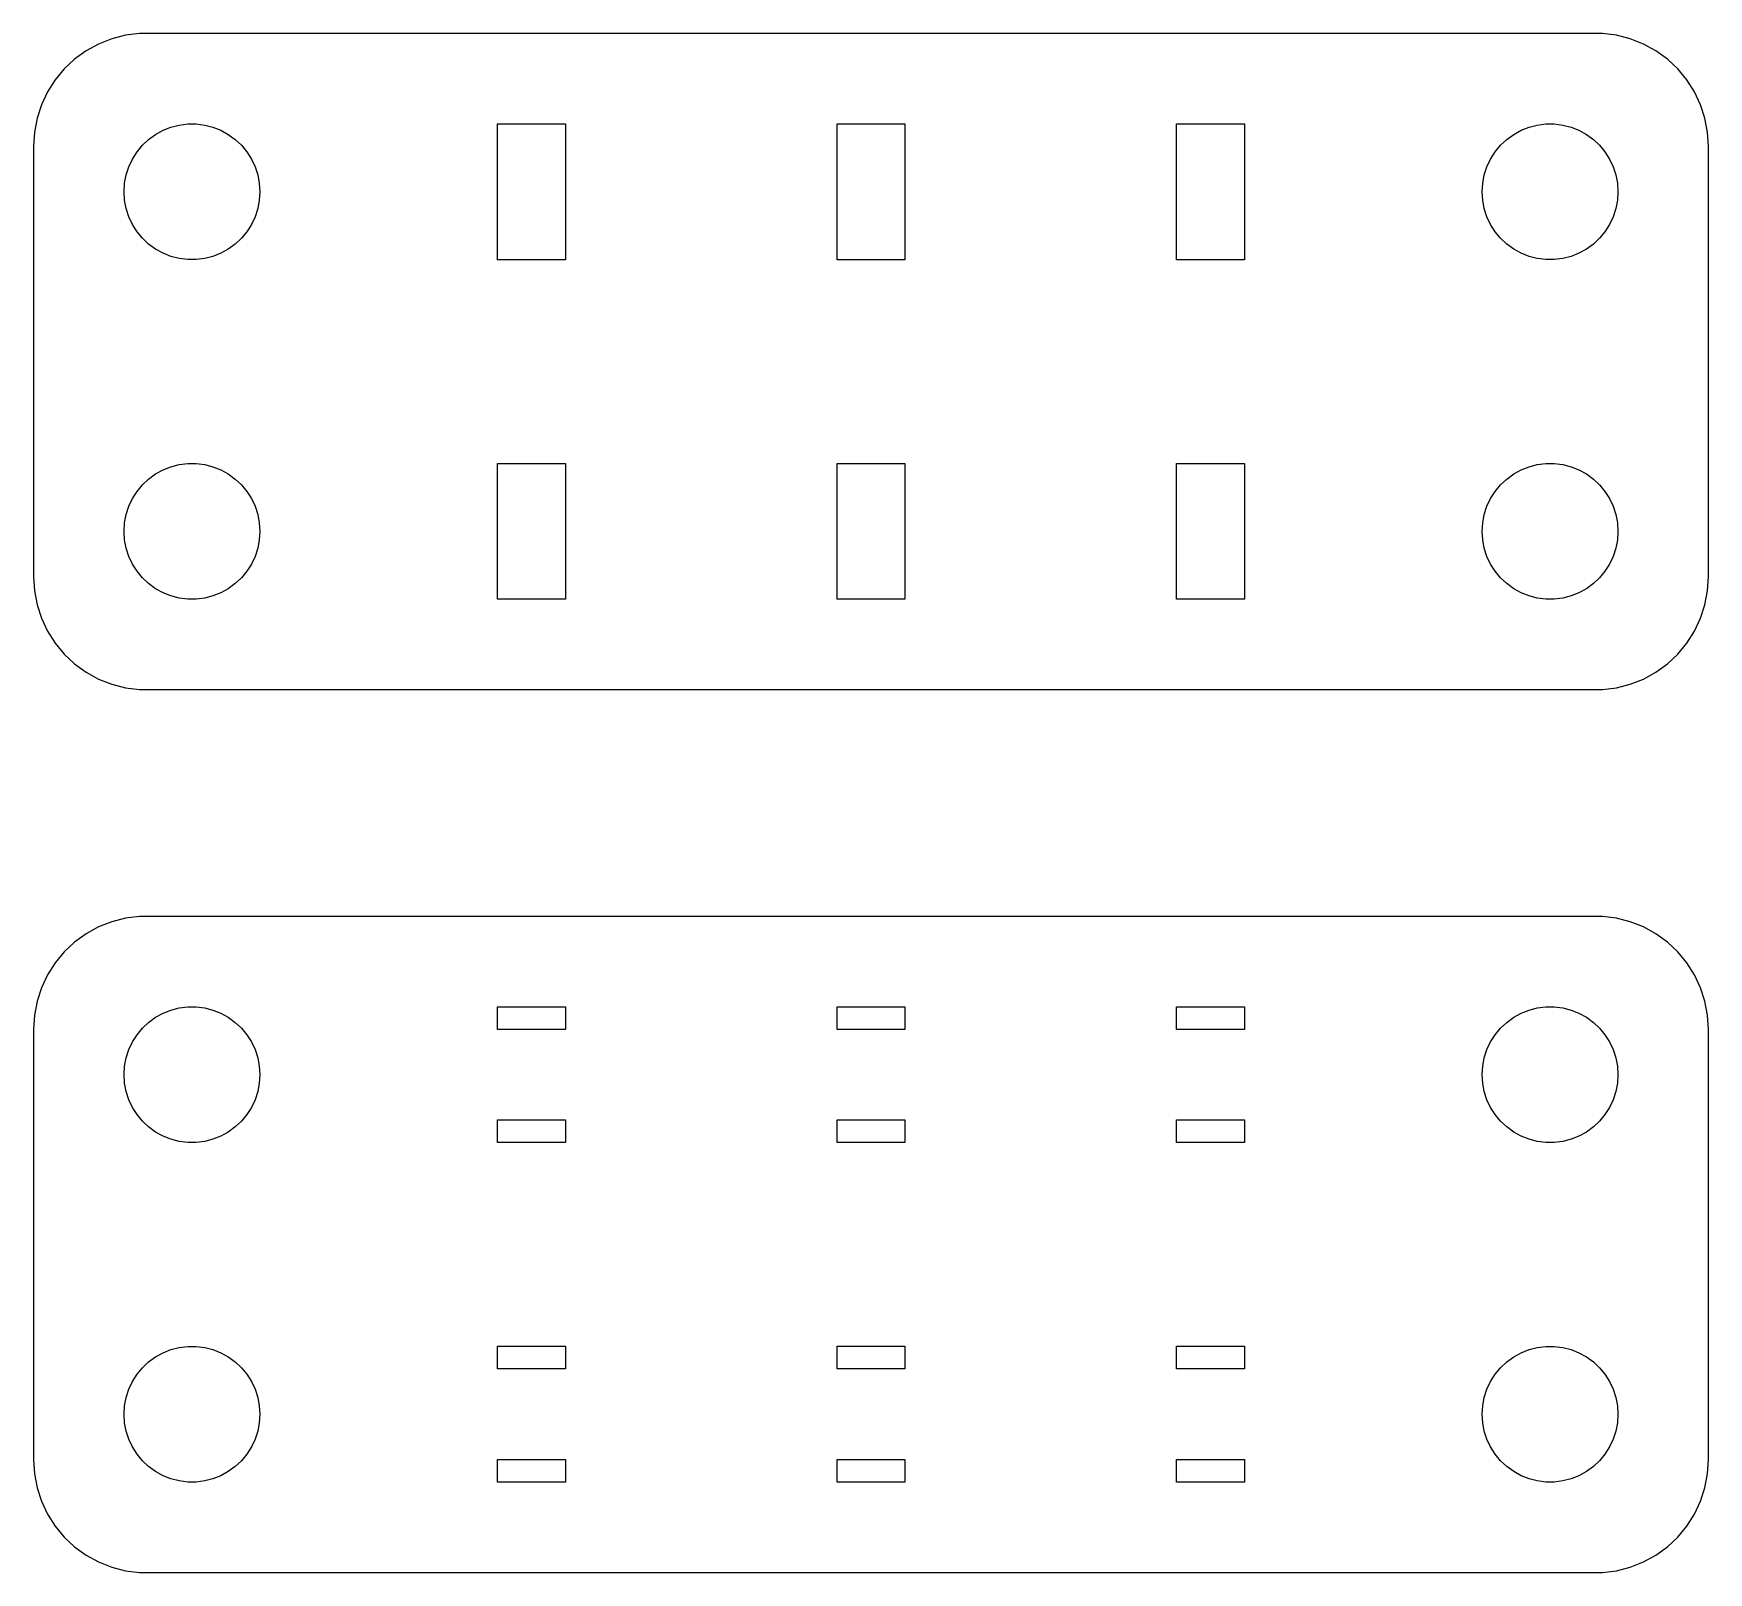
# Model space of a CAD drawing. Header units: metres. Extents: x -37 to 37, y -14.5 to 53.5.
import ezdxf

# ---------------------------------------------------------------- set-up
doc = ezdxf.new("R2010")
doc.units = ezdxf.units.M

msp = doc.modelspace()

# ---------------------------------------------------------------- linework, layer by layer
for p, q in [((-32.9369, 53.4114), (-33.5451, 53.2553)), ((-32.3139, 53.4901), (-32.9369, 53.4114)), ((32.3139, 53.4901), (-32.3139, 53.4901)), ((32.9369, 53.4114), (32.3139, 53.4901)), ((33.5451, 53.2553), (32.9369, 53.4114)), ((-34.6791, 52.7216), (-35.1871, 52.3526)), ((-34.1289, 53.0241), (-34.6791, 52.7216)), ((-33.5451, 53.2553), (-34.1289, 53.0241)), ((34.1289, 53.0241), (33.5451, 53.2553)), ((34.6791, 52.7216), (34.1289, 53.0241)), ((35.1871, 52.3526), (34.6791, 52.7216)), ((-35.6448, 51.9227), (-36.0451, 51.4389)), ((-35.1871, 52.3526), (-35.6448, 51.9227)), ((35.6448, 51.9227), (35.1871, 52.3526)), ((36.0451, 51.4389), (35.6448, 51.9227)), ((-36.0451, 51.4389), (-36.3815, 50.9088)), ((36.3815, 50.9088), (36.0451, 51.4389)), ((-36.6489, 50.3406), (-36.8429, 49.7434)), ((-36.3815, 50.9088), (-36.6489, 50.3406)), ((36.6489, 50.3406), (36.3815, 50.9088)), ((36.8429, 49.7434), (36.6489, 50.3406)), ((-36.8429, 49.7434), (-36.9606, 49.1267)), ((36.9606, 49.1267), (36.8429, 49.7434)), ((-36.9606, 49.1267), (-37, 48.5)), ((-31.9123, 48.8115), (-31.6075, 49.033)), ((-31.6075, 49.033), (-31.2773, 49.2145)), ((-31.2773, 49.2145), (-30.927, 49.3532)), ((-30.927, 49.3532), (-30.5621, 49.4469)), ((-30.5621, 49.4469), (-30.1884, 49.4941)), ((-30.1884, 49.4941), (-29.8116, 49.4941)), ((-29.8116, 49.4941), (-29.4379, 49.4469)), ((-29.4379, 49.4469), (-29.0729, 49.3532)), ((-29.0729, 49.3532), (-28.7227, 49.2145)), ((-28.7227, 49.2145), (-28.3925, 49.033)), ((-28.3925, 49.033), (-28.0877, 48.8115)), ((-16.5, 43.5), (-16.5, 49.5)), ((-16.5, 49.5), (-13.5, 49.5)), ((-13.5, 49.5), (-13.5, 43.5)), ((-1.5, 43.5), (-1.5, 49.5)), ((-1.5, 49.5), (1.5, 49.5)), ((1.5, 49.5), (1.5, 43.5)), ((13.5, 43.5), (13.5, 49.5)), ((13.5, 49.5), (16.5, 49.5)), ((16.5, 49.5), (16.5, 43.5)), ((28.0877, 48.8115), (28.3925, 49.033)), ((28.3925, 49.033), (28.7227, 49.2145)), ((28.7227, 49.2145), (29.0729, 49.3532)), ((29.0729, 49.3532), (29.4379, 49.4469)), ((29.4379, 49.4469), (29.8116, 49.4941)), ((29.8116, 49.4941), (30.1884, 49.4941)), ((30.1884, 49.4941), (30.5621, 49.4469)), ((30.5621, 49.4469), (30.927, 49.3532)), ((30.927, 49.3532), (31.2773, 49.2145)), ((31.2773, 49.2145), (31.6075, 49.033)), ((31.6075, 49.033), (31.9123, 48.8115)), ((37, 48.5), (36.9606, 49.1267)), ((-37, 48.5), (-37, 29.5)), ((-32.6289, 47.9453), (-32.427, 48.2634)), ((-32.427, 48.2634), (-32.1869, 48.5536)), ((-32.1869, 48.5536), (-31.9123, 48.8115)), ((-28.0877, 48.8115), (-27.8131, 48.5536)), ((-27.8131, 48.5536), (-27.5729, 48.2634)), ((-27.5729, 48.2634), (-27.3711, 47.9453)), ((27.3711, 47.9453), (27.5729, 48.2634)), ((27.5729, 48.2634), (27.8131, 48.5536)), ((27.8131, 48.5536), (28.0877, 48.8115)), ((31.9123, 48.8115), (32.1869, 48.5536)), ((32.1869, 48.5536), (32.427, 48.2634)), ((32.427, 48.2634), (32.6289, 47.9453)), ((37, 29.5), (37, 48.5)), ((-32.9057, 47.2461), (-32.7893, 47.6044)), ((-32.7893, 47.6044), (-32.6289, 47.9453)), ((-27.3711, 47.9453), (-27.2107, 47.6044)), ((-27.2107, 47.6044), (-27.0942, 47.2461)), ((27.0942, 47.2461), (27.2107, 47.6044)), ((27.2107, 47.6044), (27.3711, 47.9453)), ((32.6289, 47.9453), (32.7893, 47.6044)), ((32.7893, 47.6044), (32.9057, 47.2461)), ((-33, 46.5), (-32.9763, 46.876)), ((-32.9763, 46.876), (-32.9057, 47.2461)), ((-27.0942, 47.2461), (-27.0237, 46.876)), ((-27.0237, 46.876), (-27, 46.5)), ((27, 46.5), (27.0237, 46.876)), ((27.0237, 46.876), (27.0942, 47.2461)), ((32.9057, 47.2461), (32.9763, 46.876)), ((32.9763, 46.876), (33, 46.5)), ((-32.9763, 46.124), (-33, 46.5)), ((-32.9057, 45.7539), (-32.9763, 46.124)), ((-27.0237, 46.124), (-27.0942, 45.7539)), ((-27, 46.5), (-27.0237, 46.124)), ((27.0237, 46.124), (27, 46.5)), ((27.0942, 45.7539), (27.0237, 46.124)), ((32.9763, 46.124), (32.9057, 45.7539)), ((33, 46.5), (32.9763, 46.124)), ((-32.7893, 45.3956), (-32.9057, 45.7539)), ((-32.6289, 45.0547), (-32.7893, 45.3956)), ((-27.2107, 45.3956), (-27.3711, 45.0547)), ((-27.0942, 45.7539), (-27.2107, 45.3956)), ((27.2107, 45.3956), (27.0942, 45.7539)), ((27.3711, 45.0547), (27.2107, 45.3956)), ((32.7893, 45.3956), (32.6289, 45.0547)), ((32.9057, 45.7539), (32.7893, 45.3956)), ((-32.427, 44.7366), (-32.6289, 45.0547)), ((-32.1869, 44.4464), (-32.427, 44.7366)), ((-31.9123, 44.1884), (-32.1869, 44.4464)), ((-27.8131, 44.4464), (-28.0877, 44.1884)), ((-27.5729, 44.7366), (-27.8131, 44.4464)), ((-27.3711, 45.0547), (-27.5729, 44.7366)), ((27.5729, 44.7366), (27.3711, 45.0547)), ((27.8131, 44.4464), (27.5729, 44.7366)), ((28.0877, 44.1884), (27.8131, 44.4464)), ((32.1869, 44.4464), (31.9123, 44.1884)), ((32.427, 44.7366), (32.1869, 44.4464)), ((32.6289, 45.0547), (32.427, 44.7366)), ((-31.6075, 43.967), (-31.9123, 44.1884)), ((-31.2773, 43.7855), (-31.6075, 43.967)), ((-30.927, 43.6468), (-31.2773, 43.7855)), ((-28.7227, 43.7855), (-29.0729, 43.6468)), ((-28.3925, 43.967), (-28.7227, 43.7855)), ((-28.0877, 44.1884), (-28.3925, 43.967)), ((28.3925, 43.967), (28.0877, 44.1884)), ((28.7227, 43.7855), (28.3925, 43.967)), ((29.0729, 43.6468), (28.7227, 43.7855)), ((31.2773, 43.7855), (30.927, 43.6468)), ((31.6075, 43.967), (31.2773, 43.7855)), ((31.9123, 44.1884), (31.6075, 43.967)), ((-30.5621, 43.5531), (-30.927, 43.6468)), ((-30.1884, 43.5059), (-30.5621, 43.5531)), ((-29.8116, 43.5059), (-30.1884, 43.5059)), ((-29.4379, 43.5531), (-29.8116, 43.5059)), ((-29.0729, 43.6468), (-29.4379, 43.5531)), ((-13.5, 43.5), (-16.5, 43.5)), ((1.5, 43.5), (-1.5, 43.5)), ((16.5, 43.5), (13.5, 43.5)), ((29.4379, 43.5531), (29.0729, 43.6468)), ((29.8116, 43.5059), (29.4379, 43.5531)), ((30.1884, 43.5059), (29.8116, 43.5059)), ((30.5621, 43.5531), (30.1884, 43.5059)), ((30.927, 43.6468), (30.5621, 43.5531)), ((-31.6075, 34.033), (-31.2773, 34.2145)), ((-31.2773, 34.2145), (-30.927, 34.3532)), ((-30.927, 34.3532), (-30.5621, 34.4469)), ((-30.5621, 34.4469), (-30.1884, 34.4941)), ((-30.1884, 34.4941), (-29.8116, 34.4941)), ((-29.8116, 34.4941), (-29.4379, 34.4469)), ((-29.4379, 34.4469), (-29.0729, 34.3532)), ((-29.0729, 34.3532), (-28.7227, 34.2145)), ((-28.7227, 34.2145), (-28.3925, 34.033)), ((-16.5, 28.5), (-16.5, 34.5)), ((-16.5, 34.5), (-13.5, 34.5)), ((-13.5, 34.5), (-13.5, 28.5)), ((-1.5, 28.5), (-1.5, 34.5)), ((-1.5, 34.5), (1.5, 34.5)), ((1.5, 34.5), (1.5, 28.5)), ((13.5, 28.5), (13.5, 34.5)), ((13.5, 34.5), (16.5, 34.5)), ((16.5, 34.5), (16.5, 28.5)), ((28.3925, 34.033), (28.7227, 34.2145)), ((28.7227, 34.2145), (29.0729, 34.3532)), ((29.0729, 34.3532), (29.4379, 34.4469)), ((29.4379, 34.4469), (29.8116, 34.4941)), ((29.8116, 34.4941), (30.1884, 34.4941)), ((30.1884, 34.4941), (30.5621, 34.4469)), ((30.5621, 34.4469), (30.927, 34.3532)), ((30.927, 34.3532), (31.2773, 34.2145)), ((31.2773, 34.2145), (31.6075, 34.033)), ((-32.427, 33.2634), (-32.1869, 33.5536)), ((-32.1869, 33.5536), (-31.9123, 33.8116)), ((-31.9123, 33.8116), (-31.6075, 34.033)), ((-28.3925, 34.033), (-28.0877, 33.8116)), ((-28.0877, 33.8116), (-27.8131, 33.5536)), ((-27.8131, 33.5536), (-27.5729, 33.2634)), ((27.5729, 33.2634), (27.8131, 33.5536)), ((27.8131, 33.5536), (28.0877, 33.8116)), ((28.0877, 33.8116), (28.3925, 34.033)), ((31.6075, 34.033), (31.9123, 33.8116)), ((31.9123, 33.8116), (32.1869, 33.5536)), ((32.1869, 33.5536), (32.427, 33.2634)), ((-32.9057, 32.2461), (-32.7893, 32.6044)), ((-32.7893, 32.6044), (-32.6289, 32.9453)), ((-32.6289, 32.9453), (-32.427, 33.2634)), ((-27.5729, 33.2634), (-27.3711, 32.9453)), ((-27.3711, 32.9453), (-27.2107, 32.6044)), ((-27.2107, 32.6044), (-27.0942, 32.2461)), ((27.0942, 32.2461), (27.2107, 32.6044)), ((27.2107, 32.6044), (27.3711, 32.9453)), ((27.3711, 32.9453), (27.5729, 33.2634)), ((32.427, 33.2634), (32.6289, 32.9453)), ((32.6289, 32.9453), (32.7893, 32.6044)), ((32.7893, 32.6044), (32.9057, 32.2461)), ((-33, 31.5), (-32.9763, 31.876)), ((-32.9763, 31.876), (-32.9057, 32.2461)), ((-27.0942, 32.2461), (-27.0237, 31.876)), ((-27.0237, 31.876), (-27, 31.5)), ((27, 31.5), (27.0237, 31.876)), ((27.0237, 31.876), (27.0942, 32.2461)), ((32.9057, 32.2461), (32.9763, 31.876)), ((32.9763, 31.876), (33, 31.5)), ((-32.9763, 31.124), (-33, 31.5)), ((-32.9057, 30.7539), (-32.9763, 31.124)), ((-27.0237, 31.124), (-27.0942, 30.7539)), ((-27, 31.5), (-27.0237, 31.124)), ((27.0237, 31.124), (27, 31.5)), ((27.0942, 30.7539), (27.0237, 31.124)), ((32.9763, 31.124), (32.9057, 30.7539)), ((33, 31.5), (32.9763, 31.124)), ((-32.7893, 30.3956), (-32.9057, 30.7539)), ((-32.6289, 30.0547), (-32.7893, 30.3956)), ((-27.2107, 30.3956), (-27.3711, 30.0547)), ((-27.0942, 30.7539), (-27.2107, 30.3956)), ((27.2107, 30.3956), (27.0942, 30.7539)), ((27.3711, 30.0547), (27.2107, 30.3956)), ((32.7893, 30.3956), (32.6289, 30.0547)), ((32.9057, 30.7539), (32.7893, 30.3956)), ((-32.427, 29.7366), (-32.6289, 30.0547)), ((-32.1869, 29.4464), (-32.427, 29.7366)), ((-27.5729, 29.7366), (-27.8131, 29.4464)), ((-27.3711, 30.0547), (-27.5729, 29.7366)), ((27.5729, 29.7366), (27.3711, 30.0547)), ((27.8131, 29.4464), (27.5729, 29.7366)), ((32.427, 29.7366), (32.1869, 29.4464)), ((32.6289, 30.0547), (32.427, 29.7366)), ((-37, 29.5), (-36.9606, 28.8733)), ((-36.9606, 28.8733), (-36.8429, 28.2566)), ((-31.9123, 29.1885), (-32.1869, 29.4464)), ((-31.6075, 28.967), (-31.9123, 29.1885)), ((-31.2773, 28.7855), (-31.6075, 28.967)), ((-28.3925, 28.967), (-28.7227, 28.7855)), ((-28.0877, 29.1885), (-28.3925, 28.967)), ((-27.8131, 29.4464), (-28.0877, 29.1885)), ((28.0877, 29.1885), (27.8131, 29.4464)), ((28.3925, 28.967), (28.0877, 29.1885)), ((28.7227, 28.7855), (28.3925, 28.967)), ((31.6075, 28.967), (31.2773, 28.7855)), ((31.9123, 29.1885), (31.6075, 28.967)), ((32.1869, 29.4464), (31.9123, 29.1885)), ((36.8429, 28.2566), (36.9606, 28.8733)), ((36.9606, 28.8733), (37, 29.5)), ((-36.8429, 28.2566), (-36.6489, 27.6594)), ((-30.927, 28.6468), (-31.2773, 28.7855)), ((-30.5621, 28.5531), (-30.927, 28.6468)), ((-30.1884, 28.5059), (-30.5621, 28.5531)), ((-29.8116, 28.5059), (-30.1884, 28.5059)), ((-29.4379, 28.5531), (-29.8116, 28.5059)), ((-29.0729, 28.6468), (-29.4379, 28.5531)), ((-28.7227, 28.7855), (-29.0729, 28.6468)), ((-13.5, 28.5), (-16.5, 28.5)), ((1.5, 28.5), (-1.5, 28.5)), ((16.5, 28.5), (13.5, 28.5)), ((29.0729, 28.6468), (28.7227, 28.7855)), ((29.4379, 28.5531), (29.0729, 28.6468)), ((29.8116, 28.5059), (29.4379, 28.5531)), ((30.1884, 28.5059), (29.8116, 28.5059)), ((30.5621, 28.5531), (30.1884, 28.5059)), ((30.927, 28.6468), (30.5621, 28.5531)), ((31.2773, 28.7855), (30.927, 28.6468)), ((36.6489, 27.6594), (36.8429, 28.2566)), ((-36.6489, 27.6594), (-36.3815, 27.0912)), ((36.3815, 27.0912), (36.6489, 27.6594)), ((-36.3815, 27.0912), (-36.0451, 26.5611)), ((36.0451, 26.5611), (36.3815, 27.0912)), ((-36.0451, 26.5611), (-35.6448, 26.0773)), ((-35.6448, 26.0773), (-35.1871, 25.6474)), ((35.1871, 25.6474), (35.6448, 26.0773)), ((35.6448, 26.0773), (36.0451, 26.5611)), ((-35.1871, 25.6474), (-34.6791, 25.2784)), ((-34.6791, 25.2784), (-34.1289, 24.9759)), ((34.1289, 24.9759), (34.6791, 25.2784)), ((34.6791, 25.2784), (35.1871, 25.6474)), ((-34.1289, 24.9759), (-33.5451, 24.7447)), ((-33.5451, 24.7447), (-32.9369, 24.5886)), ((-32.9369, 24.5886), (-32.3139, 24.5099)), ((-32.3139, 24.5099), (32.3139, 24.5099)), ((32.3139, 24.5099), (32.9369, 24.5886)), ((32.9369, 24.5886), (33.5451, 24.7447)), ((33.5451, 24.7447), (34.1289, 24.9759)), ((-33.5451, 14.2553), (-34.1289, 14.0241)), ((-32.9369, 14.4114), (-33.5451, 14.2553)), ((-32.3139, 14.4901), (-32.9369, 14.4114)), ((32.3139, 14.4901), (-32.3139, 14.4901)), ((32.9369, 14.4114), (32.3139, 14.4901)), ((33.5451, 14.2553), (32.9369, 14.4114)), ((34.1289, 14.0241), (33.5451, 14.2553)), ((-35.1871, 13.3526), (-35.6448, 12.9227)), ((-34.6791, 13.7216), (-35.1871, 13.3526)), ((-34.1289, 14.0241), (-34.6791, 13.7216)), ((34.6791, 13.7216), (34.1289, 14.0241)), ((35.1871, 13.3526), (34.6791, 13.7216)), ((35.6448, 12.9227), (35.1871, 13.3526)), ((-35.6448, 12.9227), (-36.0451, 12.4389)), ((36.0451, 12.4389), (35.6448, 12.9227)), ((-36.3815, 11.9088), (-36.6489, 11.3406)), ((-36.0451, 12.4389), (-36.3815, 11.9088)), ((36.3815, 11.9088), (36.0451, 12.4389)), ((36.6489, 11.3406), (36.3815, 11.9088)), ((-36.6489, 11.3406), (-36.8429, 10.7434)), ((36.8429, 10.7434), (36.6489, 11.3406)), ((-36.8429, 10.7434), (-36.9606, 10.1267)), ((-30.927, 10.3532), (-30.5621, 10.4469)), ((-30.5621, 10.4469), (-30.1884, 10.4941)), ((-30.1884, 10.4941), (-29.8116, 10.4941)), ((-29.8116, 10.4941), (-29.4379, 10.4469)), ((-29.4379, 10.4469), (-29.0729, 10.3532)), ((-16.5, 9.5), (-16.5, 10.5)), ((-16.5, 10.5), (-13.5, 10.5)), ((-13.5, 10.5), (-13.5, 9.5)), ((-1.5, 9.5), (-1.5, 10.5)), ((-1.5, 10.5), (1.5, 10.5)), ((1.5, 10.5), (1.5, 9.5)), ((13.5, 9.5), (13.5, 10.5)), ((13.5, 10.5), (16.5, 10.5)), ((16.5, 10.5), (16.5, 9.5)), ((29.0729, 10.3532), (29.4379, 10.4469)), ((29.4379, 10.4469), (29.8116, 10.4941)), ((29.8116, 10.4941), (30.1884, 10.4941)), ((30.1884, 10.4941), (30.5621, 10.4469)), ((30.5621, 10.4469), (30.927, 10.3532)), ((36.9606, 10.1267), (36.8429, 10.7434)), ((-36.9606, 10.1267), (-37, 9.5)), ((-32.1869, 9.55363), (-31.9123, 9.81154)), ((-31.9123, 9.81154), (-31.6075, 10.033)), ((-31.6075, 10.033), (-31.2773, 10.2145)), ((-31.2773, 10.2145), (-30.927, 10.3532)), ((-29.0729, 10.3532), (-28.7227, 10.2145)), ((-28.7227, 10.2145), (-28.3925, 10.033)), ((-28.3925, 10.033), (-28.0877, 9.81154)), ((-28.0877, 9.81154), (-27.8131, 9.55363)), ((27.8131, 9.55363), (28.0877, 9.81154)), ((28.0877, 9.81154), (28.3925, 10.033)), ((28.3925, 10.033), (28.7227, 10.2145)), ((28.7227, 10.2145), (29.0729, 10.3532)), ((30.927, 10.3532), (31.2773, 10.2145)), ((31.2773, 10.2145), (31.6075, 10.033)), ((31.6075, 10.033), (31.9123, 9.81154)), ((31.9123, 9.81154), (32.1869, 9.55363)), ((37, 9.5), (36.9606, 10.1267)), ((-37, 9.5), (-37, -9.5)), ((-32.7893, 8.60437), (-32.6289, 8.94525)), ((-32.6289, 8.94525), (-32.427, 9.26335)), ((-32.427, 9.26335), (-32.1869, 9.55363)), ((-27.8131, 9.55363), (-27.5729, 9.26335)), ((-27.5729, 9.26335), (-27.3711, 8.94525)), ((-27.3711, 8.94525), (-27.2107, 8.60437)), ((-13.5, 9.5), (-16.5, 9.5)), ((1.5, 9.5), (-1.5, 9.5)), ((16.5, 9.5), (13.5, 9.5)), ((27.2107, 8.60437), (27.3711, 8.94525)), ((27.3711, 8.94525), (27.5729, 9.26335)), ((27.5729, 9.26335), (27.8131, 9.55363)), ((32.1869, 9.55363), (32.427, 9.26335)), ((32.427, 9.26335), (32.6289, 8.94525)), ((32.6289, 8.94525), (32.7893, 8.60437)), ((37, -9.5), (37, 9.5)), ((-32.9763, 7.87599), (-32.9057, 8.24606)), ((-32.9057, 8.24606), (-32.7893, 8.60437)), ((-27.2107, 8.60437), (-27.0942, 8.24606)), ((-27.0942, 8.24606), (-27.0237, 7.87599)), ((27.0237, 7.87599), (27.0942, 8.24606)), ((27.0942, 8.24606), (27.2107, 8.60437)), ((32.7893, 8.60437), (32.9057, 8.24606)), ((32.9057, 8.24606), (32.9763, 7.87599)), ((-33, 7.5), (-32.9763, 7.87599)), ((-32.9763, 7.12399), (-33, 7.5)), ((-27.0237, 7.87599), (-27, 7.5)), ((-27, 7.5), (-27.0237, 7.12399)), ((27, 7.5), (27.0237, 7.87599)), ((27.0237, 7.12399), (27, 7.5)), ((32.9763, 7.87599), (33, 7.5)), ((33, 7.5), (32.9763, 7.12399)), ((-32.9057, 6.75392), (-32.9763, 7.12399)), ((-32.7893, 6.39561), (-32.9057, 6.75392)), ((-27.0942, 6.75392), (-27.2107, 6.39561)), ((-27.0237, 7.12399), (-27.0942, 6.75392)), ((27.0942, 6.75392), (27.0237, 7.12399)), ((27.2107, 6.39561), (27.0942, 6.75392)), ((32.9057, 6.75392), (32.7893, 6.39561)), ((32.9763, 7.12399), (32.9057, 6.75392)), ((-32.6289, 6.05473), (-32.7893, 6.39561)), ((-32.427, 5.73663), (-32.6289, 6.05473)), ((-27.3711, 6.05473), (-27.5729, 5.73663)), ((-27.2107, 6.39561), (-27.3711, 6.05473)), ((27.3711, 6.05473), (27.2107, 6.39561)), ((27.5729, 5.73663), (27.3711, 6.05473)), ((32.6289, 6.05473), (32.427, 5.73663)), ((32.7893, 6.39561), (32.6289, 6.05473)), ((-32.1869, 5.44635), (-32.427, 5.73663)), ((-31.9123, 5.18845), (-32.1869, 5.44635)), ((-31.6075, 4.96701), (-31.9123, 5.18845)), ((-28.0877, 5.18845), (-28.3925, 4.96701)), ((-27.8131, 5.44635), (-28.0877, 5.18845)), ((-27.5729, 5.73663), (-27.8131, 5.44635)), ((-16.5, 4.5), (-16.5, 5.5)), ((-16.5, 5.5), (-13.5, 5.5)), ((-13.5, 5.5), (-13.5, 4.5)), ((-1.5, 4.5), (-1.5, 5.5)), ((-1.5, 5.5), (1.5, 5.5)), ((1.5, 5.5), (1.5, 4.5)), ((13.5, 4.5), (13.5, 5.5)), ((13.5, 5.5), (16.5, 5.5)), ((16.5, 5.5), (16.5, 4.5)), ((27.8131, 5.44635), (27.5729, 5.73663)), ((28.0877, 5.18845), (27.8131, 5.44635)), ((28.3925, 4.96701), (28.0877, 5.18845)), ((31.9123, 5.18845), (31.6075, 4.96701)), ((32.1869, 5.44635), (31.9123, 5.18845)), ((32.427, 5.73663), (32.1869, 5.44635)), ((-31.2773, 4.78551), (-31.6075, 4.96701)), ((-30.927, 4.64682), (-31.2773, 4.78551)), ((-30.5621, 4.55313), (-30.927, 4.64682)), ((-30.1884, 4.50591), (-30.5621, 4.55313)), ((-29.8116, 4.50591), (-30.1884, 4.50591)), ((-29.4379, 4.55313), (-29.8116, 4.50591)), ((-29.0729, 4.64682), (-29.4379, 4.55313)), ((-28.7227, 4.78551), (-29.0729, 4.64682)), ((-28.3925, 4.96701), (-28.7227, 4.78551)), ((-13.5, 4.5), (-16.5, 4.5)), ((1.5, 4.5), (-1.5, 4.5)), ((16.5, 4.5), (13.5, 4.5)), ((28.7227, 4.78551), (28.3925, 4.96701)), ((29.0729, 4.64682), (28.7227, 4.78551)), ((29.4379, 4.55313), (29.0729, 4.64682)), ((29.8116, 4.50591), (29.4379, 4.55313)), ((30.1884, 4.50591), (29.8116, 4.50591)), ((30.5621, 4.55313), (30.1884, 4.50591)), ((30.927, 4.64682), (30.5621, 4.55313)), ((31.2773, 4.78551), (30.927, 4.64682)), ((31.6075, 4.96701), (31.2773, 4.78551)), ((-31.9123, -5.18845), (-31.6075, -4.96701)), ((-31.6075, -4.96701), (-31.2773, -4.78551)), ((-31.2773, -4.78551), (-30.927, -4.64682)), ((-30.927, -4.64682), (-30.5621, -4.55313)), ((-30.5621, -4.55313), (-30.1884, -4.50591)), ((-30.1884, -4.50591), (-29.8116, -4.50591)), ((-29.8116, -4.50591), (-29.4379, -4.55313)), ((-29.4379, -4.55313), (-29.0729, -4.64682)), ((-29.0729, -4.64682), (-28.7227, -4.78551)), ((-28.7227, -4.78551), (-28.3925, -4.96701)), ((-28.3925, -4.96701), (-28.0877, -5.18845)), ((-16.5, -5.5), (-16.5, -4.5)), ((-16.5, -4.5), (-13.5, -4.5)), ((-13.5, -4.5), (-13.5, -5.5)), ((-1.5, -5.5), (-1.5, -4.5)), ((-1.5, -4.5), (1.5, -4.5)), ((1.5, -4.5), (1.5, -5.5)), ((13.5, -5.5), (13.5, -4.5)), ((13.5, -4.5), (16.5, -4.5)), ((16.5, -4.5), (16.5, -5.5)), ((28.0877, -5.18845), (28.3925, -4.96701)), ((28.3925, -4.96701), (28.7227, -4.78551)), ((28.7227, -4.78551), (29.0729, -4.64682)), ((29.0729, -4.64682), (29.4379, -4.55313)), ((29.4379, -4.55313), (29.8116, -4.50591)), ((29.8116, -4.50591), (30.1884, -4.50591)), ((30.1884, -4.50591), (30.5621, -4.55313)), ((30.5621, -4.55313), (30.927, -4.64682)), ((30.927, -4.64682), (31.2773, -4.78551)), ((31.2773, -4.78551), (31.6075, -4.96701)), ((31.6075, -4.96701), (31.9123, -5.18845)), ((-32.6289, -6.05473), (-32.427, -5.73663)), ((-32.427, -5.73663), (-32.1869, -5.44635)), ((-32.1869, -5.44635), (-31.9123, -5.18845)), ((-28.0877, -5.18845), (-27.8131, -5.44635)), ((-27.8131, -5.44635), (-27.5729, -5.73663)), ((-27.5729, -5.73663), (-27.3711, -6.05473)), ((-13.5, -5.5), (-16.5, -5.5)), ((1.5, -5.5), (-1.5, -5.5)), ((16.5, -5.5), (13.5, -5.5)), ((27.3711, -6.05473), (27.5729, -5.73663)), ((27.5729, -5.73663), (27.8131, -5.44635)), ((27.8131, -5.44635), (28.0877, -5.18845)), ((31.9123, -5.18845), (32.1869, -5.44635)), ((32.1869, -5.44635), (32.427, -5.73663)), ((32.427, -5.73663), (32.6289, -6.05473)), ((-32.9057, -6.75392), (-32.7893, -6.39561)), ((-32.7893, -6.39561), (-32.6289, -6.05473)), ((-27.3711, -6.05473), (-27.2107, -6.39561)), ((-27.2107, -6.39561), (-27.0942, -6.75392)), ((27.0942, -6.75392), (27.2107, -6.39561)), ((27.2107, -6.39561), (27.3711, -6.05473)), ((32.6289, -6.05473), (32.7893, -6.39561)), ((32.7893, -6.39561), (32.9057, -6.75392)), ((-33, -7.5), (-32.9763, -7.12399)), ((-32.9763, -7.12399), (-32.9057, -6.75392)), ((-27.0942, -6.75392), (-27.0237, -7.12399)), ((-27.0237, -7.12399), (-27, -7.5)), ((27, -7.5), (27.0237, -7.12399)), ((27.0237, -7.12399), (27.0942, -6.75392)), ((32.9057, -6.75392), (32.9763, -7.12399)), ((32.9763, -7.12399), (33, -7.5)), ((-32.9763, -7.87599), (-33, -7.5)), ((-32.9057, -8.24606), (-32.9763, -7.87599)), ((-27.0237, -7.87599), (-27.0942, -8.24606)), ((-27, -7.5), (-27.0237, -7.87599)), ((27.0237, -7.87599), (27, -7.5)), ((27.0942, -8.24606), (27.0237, -7.87599)), ((32.9763, -7.87599), (32.9057, -8.24606)), ((33, -7.5), (32.9763, -7.87599)), ((-32.7893, -8.60437), (-32.9057, -8.24606)), ((-32.6289, -8.94525), (-32.7893, -8.60437)), ((-27.2107, -8.60437), (-27.3711, -8.94525)), ((-27.0942, -8.24606), (-27.2107, -8.60437)), ((27.2107, -8.60437), (27.0942, -8.24606)), ((27.3711, -8.94525), (27.2107, -8.60437)), ((32.7893, -8.60437), (32.6289, -8.94525)), ((32.9057, -8.24606), (32.7893, -8.60437)), ((-37, -9.5), (-36.9606, -10.1267)), ((-32.427, -9.26335), (-32.6289, -8.94525)), ((-32.1869, -9.55363), (-32.427, -9.26335)), ((-31.9123, -9.81154), (-32.1869, -9.55363)), ((-27.8131, -9.55363), (-28.0877, -9.81154)), ((-27.5729, -9.26335), (-27.8131, -9.55363)), ((-27.3711, -8.94525), (-27.5729, -9.26335)), ((-16.5, -10.5), (-16.5, -9.5)), ((-16.5, -9.5), (-13.5, -9.5)), ((-13.5, -9.5), (-13.5, -10.5)), ((-1.5, -10.5), (-1.5, -9.5)), ((-1.5, -9.5), (1.5, -9.5)), ((1.5, -9.5), (1.5, -10.5)), ((13.5, -10.5), (13.5, -9.5)), ((13.5, -9.5), (16.5, -9.5)), ((16.5, -9.5), (16.5, -10.5)), ((27.5729, -9.26335), (27.3711, -8.94525)), ((27.8131, -9.55363), (27.5729, -9.26335)), ((28.0877, -9.81154), (27.8131, -9.55363)), ((32.1869, -9.55363), (31.9123, -9.81154)), ((32.427, -9.26335), (32.1869, -9.55363)), ((32.6289, -8.94525), (32.427, -9.26335)), ((36.9606, -10.1267), (37, -9.5)), ((-36.9606, -10.1267), (-36.8429, -10.7434)), ((-31.6075, -10.033), (-31.9123, -9.81154)), ((-31.2773, -10.2145), (-31.6075, -10.033)), ((-30.927, -10.3532), (-31.2773, -10.2145)), ((-30.5621, -10.4469), (-30.927, -10.3532)), ((-29.0729, -10.3532), (-29.4379, -10.4469)), ((-28.7227, -10.2145), (-29.0729, -10.3532)), ((-28.3925, -10.033), (-28.7227, -10.2145)), ((-28.0877, -9.81154), (-28.3925, -10.033)), ((28.3925, -10.033), (28.0877, -9.81154)), ((28.7227, -10.2145), (28.3925, -10.033)), ((29.0729, -10.3532), (28.7227, -10.2145)), ((29.4379, -10.4469), (29.0729, -10.3532)), ((30.927, -10.3532), (30.5621, -10.4469)), ((31.2773, -10.2145), (30.927, -10.3532)), ((31.6075, -10.033), (31.2773, -10.2145)), ((31.9123, -9.81154), (31.6075, -10.033)), ((36.8429, -10.7434), (36.9606, -10.1267)), ((-36.8429, -10.7434), (-36.6489, -11.3406)), ((-30.1884, -10.4941), (-30.5621, -10.4469)), ((-29.8116, -10.4941), (-30.1884, -10.4941)), ((-29.4379, -10.4469), (-29.8116, -10.4941)), ((-13.5, -10.5), (-16.5, -10.5)), ((1.5, -10.5), (-1.5, -10.5)), ((16.5, -10.5), (13.5, -10.5)), ((29.8116, -10.4941), (29.4379, -10.4469)), ((30.1884, -10.4941), (29.8116, -10.4941)), ((30.5621, -10.4469), (30.1884, -10.4941)), ((36.6489, -11.3406), (36.8429, -10.7434)), ((-36.6489, -11.3406), (-36.3815, -11.9088)), ((36.3815, -11.9088), (36.6489, -11.3406)), ((-36.3815, -11.9088), (-36.0451, -12.4389)), ((-36.0451, -12.4389), (-35.6448, -12.9227)), ((35.6448, -12.9227), (36.0451, -12.4389)), ((36.0451, -12.4389), (36.3815, -11.9088)), ((-35.6448, -12.9227), (-35.1871, -13.3526)), ((35.1871, -13.3526), (35.6448, -12.9227)), ((-35.1871, -13.3526), (-34.6791, -13.7216)), ((-34.6791, -13.7216), (-34.1289, -14.0241)), ((-34.1289, -14.0241), (-33.5451, -14.2553)), ((33.5451, -14.2553), (34.1289, -14.0241)), ((34.1289, -14.0241), (34.6791, -13.7216)), ((34.6791, -13.7216), (35.1871, -13.3526)), ((-33.5451, -14.2553), (-32.9369, -14.4114)), ((-32.9369, -14.4114), (-32.3139, -14.4901)), ((-32.3139, -14.4901), (32.3139, -14.4901)), ((32.3139, -14.4901), (32.9369, -14.4114)), ((32.9369, -14.4114), (33.5451, -14.2553))]:
    msp.add_line(p, q)

doc.saveas('drawing.dxf')
